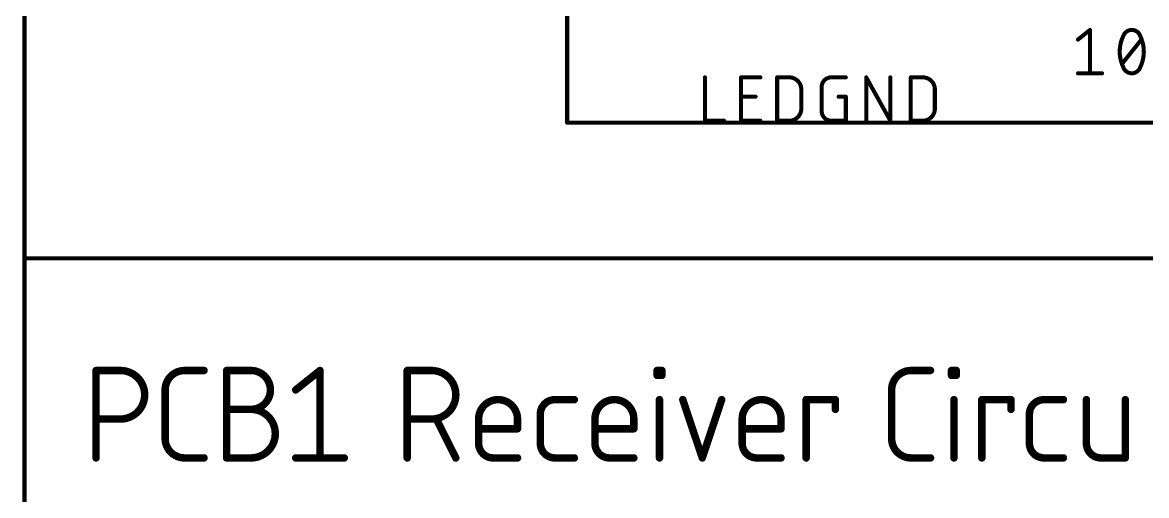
# Model space of a CAD drawing. Extents: x 0 to 150, y 0 to 89.
# Drawn here: x -0.08 to 42.01, y 44.45 to 62.18 of the extents above; entities that cross this region are included whole.
import ezdxf

# ---------------------------------------------------------------- set-up
doc = ezdxf.new("R2010")
doc.units = 0
for name, color, linetype in [('91', 122, 'CONTINUOUS'), ('95', 251, 'CONTINUOUS'), ('96', 251, 'CONTINUOUS'), ('97', 251, 'CONTINUOUS')]:
    doc.layers.add(name, color=color, linetype=linetype)

msp = doc.modelspace()

# ---------------------------------------------------------------- linework, layer by layer
at = {"layer": '91', "const_width": 0.1524}
for points in [[(20.32, 66.04), (20.32, 58.42)], [(20.32, 58.42), (63.5, 58.42)]]:
    msp.add_lwpolyline(points, dxfattribs=at)
at = {"layer": '91', "const_width": 0.0762}
for points in [[(20.32, 58.4581, 1), (20.32, 58.3819)], [(20.2819, 58.42, 1), (20.3581, 58.42)]]:
    msp.add_lwpolyline(points, format="xyb", dxfattribs=at)
at = {"layer": '95', "const_width": 0.1524}
for points in [[(25.4762, 60.1218), (25.4762, 58.4962)], [(26.8309, 58.4962), (26.8309, 60.1218)], [(26.8309, 60.1218), (27.5534, 60.1218)], [(28.1826, 58.4962), (28.1826, 60.1218)], [(28.1826, 60.1218), (28.6342, 60.1218)], [(30.2112, 60.1218), (30.7531, 60.1218)], [(31.5173, 58.4962), (31.5173, 60.1218)], [(31.5173, 60.1218), (32.4204, 58.4962)], [(32.4204, 58.4962), (32.4204, 60.1218)], [(33.1846, 58.4962), (33.1846, 60.1218)], [(33.1846, 60.1218), (33.6362, 60.1218)], [(29.85, 58.8574), (29.85, 59.7606)], [(26.8309, 59.3993), (27.3728, 59.3993)], [(29.0857, 59.6702), (29.0857, 58.9478)], [(30.4821, 59.3993), (30.7531, 59.3993)], [(30.7531, 59.3993), (30.7531, 58.4962)], [(34.0877, 59.6702), (34.0877, 58.9478)], [(25.4762, 58.4962), (26.1987, 58.4962)], [(27.5534, 58.4962), (26.8309, 58.4962)], [(28.6342, 58.4962), (28.1826, 58.4962)], [(30.7531, 58.4962), (30.2112, 58.4962)], [(33.6362, 58.4962), (33.1846, 58.4962)]]:
    msp.add_lwpolyline(points, dxfattribs=at)
at = {"layer": '95'}
for points, const_width in [([(25.5143, 60.1218, 1), (25.4381, 60.1218)], 0.0762), ([(26.869, 60.1218, 1), (26.7928, 60.1218)], 0.0762), ([(26.8309, 60.1599, 1), (26.8309, 60.0837)], 0.0762), ([(27.5534, 60.0837, 1), (27.5534, 60.1599)], 0.0762), ([(28.2207, 60.1218, 1), (28.1445, 60.1218)], 0.0762), ([(28.1826, 60.1599, 1), (28.1826, 60.0837)], 0.0762), ([(29.0857, 59.6702, 0.4142), (28.6342, 60.1218)], 0.1524), ([(28.6342, 60.1599, 1), (28.6342, 60.0837)], 0.0762), ([(28.6342, 60.0837, 1), (28.6342, 60.1599)], 0.0762), ([(30.2112, 60.1218, 0.4142), (29.85, 59.7606)], 0.1524), ([(30.2112, 60.1599, 1), (30.2112, 60.0837)], 0.0762), ([(30.2112, 60.0837, 1), (30.2112, 60.1599)], 0.0762), ([(30.7531, 60.0837, 1), (30.7531, 60.1599)], 0.0762), ([(31.5554, 60.1218, 1), (31.4792, 60.1218)], 0.0762), ([(31.5506, 60.1403, 1), (31.484, 60.1033)], 0.0762), ([(32.4585, 60.1218, 1), (32.3823, 60.1218)], 0.0762), ([(33.2227, 60.1218, 1), (33.1465, 60.1218)], 0.0762), ([(33.1846, 60.1599, 1), (33.1846, 60.0837)], 0.0762), ([(34.0877, 59.6702, 0.4142), (33.6362, 60.1218)], 0.1524), ([(33.6362, 60.1599, 1), (33.6362, 60.0837)], 0.0762), ([(33.6362, 60.0837, 1), (33.6362, 60.1599)], 0.0762), ([(29.8881, 59.7606, 1), (29.8119, 59.7606)], 0.0762), ([(29.8119, 59.7606, 1), (29.8881, 59.7606)], 0.0762), ([(26.8309, 59.4374, 1), (26.8309, 59.3612)], 0.0762), ([(27.3728, 59.3612, 1), (27.3728, 59.4374)], 0.0762), ([(29.1238, 59.6702, 1), (29.0476, 59.6702)], 0.0762), ([(29.0476, 59.6702, 1), (29.1238, 59.6702)], 0.0762), ([(30.4821, 59.4374, 1), (30.4821, 59.3612)], 0.0762), ([(30.7912, 59.3993, 1), (30.715, 59.3993)], 0.0762), ([(30.7531, 59.3612, 1), (30.7531, 59.4374)], 0.0762), ([(34.1258, 59.6702, 1), (34.0496, 59.6702)], 0.0762), ([(34.0496, 59.6702, 1), (34.1258, 59.6702)], 0.0762), ([(28.6342, 58.4962, 0.4142), (29.0857, 58.9478)], 0.1524), ([(29.1238, 58.9478, 1), (29.0476, 58.9478)], 0.0762), ([(29.0476, 58.9478, 1), (29.1238, 58.9478)], 0.0762), ([(29.85, 58.8574, 0.4142), (30.2112, 58.4962)], 0.1524), ([(29.8881, 58.8574, 1), (29.8119, 58.8574)], 0.0762), ([(33.6362, 58.4962, 0.4142), (34.0877, 58.9478)], 0.1524), ([(34.1258, 58.9478, 1), (34.0496, 58.9478)], 0.0762), ([(34.0496, 58.9478, 1), (34.1258, 58.9478)], 0.0762), ([(25.4762, 58.5343, 1), (25.4762, 58.4581)], 0.0762), ([(25.4381, 58.4962, 1), (25.5143, 58.4962)], 0.0762), ([(26.1987, 58.4581, 1), (26.1987, 58.5343)], 0.0762), ([(26.8309, 58.5343, 1), (26.8309, 58.4581)], 0.0762), ([(26.7928, 58.4962, 1), (26.869, 58.4962)], 0.0762), ([(27.5534, 58.4581, 1), (27.5534, 58.5343)], 0.0762), ([(28.1826, 58.5343, 1), (28.1826, 58.4581)], 0.0762), ([(28.1445, 58.4962, 1), (28.2207, 58.4962)], 0.0762), ([(28.6342, 58.5343, 1), (28.6342, 58.4581)], 0.0762), ([(28.6342, 58.4581, 1), (28.6342, 58.5343)], 0.0762), ([(29.8119, 58.8574, 1), (29.8881, 58.8574)], 0.0762), ([(30.2112, 58.5343, 1), (30.2112, 58.4581)], 0.0762), ([(30.2112, 58.4581, 1), (30.2112, 58.5343)], 0.0762), ([(30.715, 58.4962, 1), (30.7912, 58.4962)], 0.0762), ([(30.7531, 58.4581, 1), (30.7531, 58.5343)], 0.0762), ([(31.4792, 58.4962, 1), (31.5554, 58.4962)], 0.0762), ([(32.3823, 58.4962, 1), (32.4585, 58.4962)], 0.0762), ([(32.3871, 58.4777, 1), (32.4537, 58.5147)], 0.0762), ([(33.1846, 58.5343, 1), (33.1846, 58.4581)], 0.0762), ([(33.1465, 58.4962, 1), (33.2227, 58.4962)], 0.0762), ([(33.6362, 58.5343, 1), (33.6362, 58.4581)], 0.0762), ([(33.6362, 58.4581, 1), (33.6362, 58.5343)], 0.0762)]:
    msp.add_lwpolyline(points, format="xyb", dxfattribs=dict(at, const_width=const_width))
at = {"layer": '96', "const_width": 0.1524}
for points in [[(39.4462, 61.5386), (39.8978, 61.8998)], [(39.8978, 61.8998), (39.8978, 60.2742)], [(41.0996, 60.6354), (41.8221, 61.5386)], [(39.4462, 60.2742), (40.3493, 60.2742)]]:
    msp.add_lwpolyline(points, dxfattribs=at)
at = {"layer": '96'}
for points, const_width in [([(39.9359, 61.8998, 1), (39.8597, 61.8998)], 0.0762), ([(39.9216, 61.87, 1), (39.874, 61.9296)], 0.0762), ([(41.4609, 61.8998, 0.3205), (41.1448, 61.674)], 0.1524), ([(41.777, 61.674, 0.3205), (41.4609, 61.8998)], 0.1524), ([(41.4609, 61.9379, 1), (41.4609, 61.8617)], 0.0762), ([(41.4609, 61.8617, 1), (41.4609, 61.9379)], 0.0762), ([(39.4224, 61.5683, 1), (39.47, 61.5088)], 0.0762), ([(41.1448, 61.674, 0.1139), (41.0093, 61.087)], 0.1524), ([(41.1087, 61.6864, 1), (41.1808, 61.6617)], 0.0762), ([(41.179, 61.6573, 1), (41.1105, 61.6907)], 0.0762), ([(41.8112, 61.6907, 1), (41.7427, 61.6573)], 0.0762), ([(41.9124, 61.087, 0.1139), (41.777, 61.674)], 0.1524), ([(41.7409, 61.6617, 1), (41.813, 61.6864)], 0.0762), ([(41.8519, 61.5148, 1), (41.7924, 61.5624)], 0.0762), ([(41.0093, 61.087, 0.1139), (41.1448, 60.5)], 0.1524), ([(41.0474, 61.087, 1), (40.9712, 61.087)], 0.0762), ([(40.9712, 61.087, 1), (41.0474, 61.087)], 0.0762), ([(41.777, 60.5, 0.1139), (41.9124, 61.087)], 0.1524), ([(41.9505, 61.087, 1), (41.8743, 61.087)], 0.0762), ([(41.8743, 61.087, 1), (41.9505, 61.087)], 0.0762), ([(41.0699, 60.6592, 1), (41.1294, 60.6116)], 0.0762), ([(39.4462, 60.3123, 1), (39.4462, 60.2361)], 0.0762), ([(39.8597, 60.2742, 1), (39.9359, 60.2742)], 0.0762), ([(40.3493, 60.2361, 1), (40.3493, 60.3123)], 0.0762), ([(41.1808, 60.5123, 1), (41.1087, 60.4876)], 0.0762), ([(41.1448, 60.5, 0.3205), (41.4609, 60.2742)], 0.1524), ([(41.1105, 60.4833, 1), (41.179, 60.5167)], 0.0762), ([(41.4609, 60.2742, 0.3205), (41.777, 60.5)], 0.1524), ([(41.4609, 60.3123, 1), (41.4609, 60.2361)], 0.0762), ([(41.4609, 60.2361, 1), (41.4609, 60.3123)], 0.0762), ([(41.7427, 60.5167, 1), (41.8112, 60.4833)], 0.0762), ([(41.813, 60.4876, 1), (41.7409, 60.5123)], 0.0762)]:
    msp.add_lwpolyline(points, format="xyb", dxfattribs=dict(at, const_width=const_width))
at = {"layer": '97'}
for points, const_width in [([(0, 53.34), (0, 88.9)], 0.1524), ([(73.66, 53.34), (0, 53.34)], 0.1524), ([(0, 53.34), (0, 0)], 0.1524), ([(2.6797, 45.8597), (2.6797, 49.1363)], 0.2794), ([(2.6797, 49.1363), (3.5899, 49.1363)], 0.2794), ([(5.9938, 49.1363), (6.722, 49.1363)], 0.2794), ([(7.5692, 45.8597), (7.5692, 49.1363)], 0.2794), ([(7.5692, 49.1363), (8.4794, 49.1363)], 0.2794), ([(10.1543, 48.4082), (11.0645, 49.1363)], 0.2794), ([(11.0645, 49.1363), (11.0645, 45.8597)], 0.2794), ([(14.3296, 45.8597), (14.3296, 49.1363)], 0.2794), ([(14.3296, 49.1363), (15.2398, 49.1363)], 0.2794), ([(23.6862, 48.9543), (23.6862, 49.1363)], 0.2794), ([(23.6862, 49.1363), (23.8682, 49.1363)], 0.2794), ([(23.8682, 49.1363), (23.8682, 48.9543)], 0.2794), ([(33.1972, 49.1363), (33.9253, 49.1363)], 0.2794), ([(34.7098, 48.9543), (34.7098, 49.1363)], 0.2794), ([(34.7098, 49.1363), (34.8918, 49.1363)], 0.2794), ([(34.8918, 49.1363), (34.8918, 48.9543)], 0.2794), ([(23.8682, 48.9543), (23.6862, 48.9543)], 0.2794), ([(34.8918, 48.9543), (34.7098, 48.9543)], 0.2794), ([(5.2657, 46.5878), (5.2657, 48.4082)], 0.2794), ([(32.4691, 46.5878), (32.4691, 48.4082)], 0.2794), ([(19.8605, 48.0441), (20.5887, 48.0441)], 0.2794), ([(23.7772, 45.8597), (23.7772, 48.0441)], 0.2794), ([(24.6493, 48.0441), (25.3774, 45.8597)], 0.2794), ([(25.3774, 45.8597), (26.1055, 48.0441)], 0.2794), ([(29.2687, 45.8597), (29.2687, 48.0441)], 0.2794), ([(29.2687, 48.0441), (30.3609, 48.0441)], 0.2794), ([(30.3609, 48.0441), (30.3609, 47.68)], 0.2794), ([(34.8008, 45.8597), (34.8008, 48.0441)], 0.2794), ([(35.8473, 45.8597), (35.8473, 48.0441)], 0.2794), ([(35.8473, 48.0441), (36.9395, 48.0441)], 0.2794), ([(36.9395, 48.0441), (36.9395, 47.68)], 0.2794), ([(38.1739, 48.0441), (38.902, 48.0441)], 0.2794), ([(39.7623, 48.0441), (39.7623, 46.4058)], 0.2794), ([(41.2185, 45.8597), (41.2185, 48.0441)], 0.2794), ([(7.5692, 47.68), (8.4794, 47.68)], 0.2794), ([(19.3144, 46.4058), (19.3144, 47.498)], 0.2794), ([(37.6278, 46.4058), (37.6278, 47.498)], 0.2794), ([(3.5899, 47.316), (2.6797, 47.316)], 0.2794), ([(15.2398, 47.316), (14.3296, 47.316)], 0.2794), ([(16.15, 45.8597), (15.4218, 47.316)], 0.2794), ([(17.0039, 46.4058), (17.0039, 47.316)], 0.2794), ([(18.4601, 47.316), (18.4601, 46.9519)], 0.2794), ([(21.36, 46.4058), (21.36, 47.316)], 0.2794), ([(22.8162, 47.316), (22.8162, 46.9519)], 0.2794), ([(26.8718, 46.4058), (26.8718, 47.316)], 0.2794), ([(28.328, 47.316), (28.328, 46.9519)], 0.2794), ([(18.4601, 46.9519), (17.0039, 46.9519)], 0.2794), ([(22.8162, 46.9519), (21.36, 46.9519)], 0.2794), ([(28.328, 46.9519), (26.8718, 46.9519)], 0.2794), ([(6.722, 45.8597), (5.9938, 45.8597)], 0.2794), ([(8.4794, 45.8597), (7.5692, 45.8597)], 0.2794), ([(10.1543, 45.8597), (11.9747, 45.8597)], 0.2794), ([(18.4601, 45.8597), (17.55, 45.8597)], 0.2794), ([(20.5887, 45.8597), (19.8605, 45.8597)], 0.2794), ([(22.8162, 45.8597), (21.9061, 45.8597)], 0.2794), ([(28.328, 45.8597), (27.4179, 45.8597)], 0.2794), ([(33.9253, 45.8597), (33.1972, 45.8597)], 0.2794), ([(38.902, 45.8597), (38.1739, 45.8597)], 0.2794), ([(40.3084, 45.8597), (41.2185, 45.8597)], 0.2794)]:
    msp.add_lwpolyline(points, dxfattribs=dict(at, const_width=const_width))
for points, const_width in [([(0, 53.3781, 1), (0, 53.3019)], 0.0762), ([(0.0381, 53.34, 1), (-0.0381, 53.34)], 0.0762), ([(-0.0381, 53.34, 1), (0.0381, 53.34)], 0.0762), ([(2.7496, 49.1363, 1), (2.6098, 49.1363)], 0.1397), ([(2.6797, 49.2062, 1), (2.6797, 49.0665)], 0.1397), ([(3.5899, 49.2062, 1), (3.5899, 49.0665)], 0.1397), ([(3.5899, 47.316, 1), (3.5899, 49.1363)], 0.2794), ([(3.5899, 49.0665, 1), (3.5899, 49.2062)], 0.1397), ([(5.9938, 49.1363, 0.4142), (5.2657, 48.4082)], 0.2794), ([(5.9938, 49.2062, 1), (5.9938, 49.0665)], 0.1397), ([(5.9938, 49.0665, 1), (5.9938, 49.2061)], 0.1397), ([(6.722, 49.0665, 1), (6.722, 49.2062)], 0.1397), ([(7.5692, 49.2062, 1), (7.5692, 49.0665)], 0.1397), ([(7.639, 49.1363, 1), (7.4993, 49.1363)], 0.1397), ([(8.4794, 49.2062, 1), (8.4794, 49.0665)], 0.1397), ([(8.4794, 47.68, 1), (8.4794, 49.1363)], 0.2794), ([(8.4794, 49.0665, 1), (8.4794, 49.2062)], 0.1397), ([(11.1344, 49.1363, 1), (10.9947, 49.1363)], 0.1397), ([(11.1081, 49.0818, 1), (11.0209, 49.1908)], 0.1397), ([(14.3296, 49.2062, 1), (14.3296, 49.0665)], 0.1397), ([(14.3995, 49.1363, 1), (14.2598, 49.1363)], 0.1397), ([(15.2398, 49.2062, 1), (15.2398, 49.0665)], 0.1397), ([(15.2398, 47.316, 1), (15.2398, 49.1363)], 0.2794), ([(15.2398, 49.0665, 1), (15.2398, 49.2062)], 0.1397), ([(23.756, 49.1363, 1), (23.6163, 49.1363)], 0.1397), ([(23.6862, 49.2062, 1), (23.6862, 49.0665)], 0.1397), ([(23.9381, 49.1363, 1), (23.7984, 49.1363)], 0.1397), ([(23.8682, 49.0665, 1), (23.8682, 49.2062)], 0.1397), ([(33.1972, 49.1363, 0.4142), (32.4691, 48.4082)], 0.2794), ([(33.1972, 49.2062, 1), (33.1972, 49.0665)], 0.1397), ([(33.1972, 49.0665, 1), (33.1972, 49.2061)], 0.1397), ([(33.9253, 49.0665, 1), (33.9253, 49.2062)], 0.1397), ([(34.7796, 49.1363, 1), (34.6399, 49.1363)], 0.1397), ([(34.7098, 49.2062, 1), (34.7098, 49.0665)], 0.1397), ([(34.9617, 49.1363, 1), (34.822, 49.1363)], 0.1397), ([(34.8918, 49.0665, 1), (34.8918, 49.2062)], 0.1397), ([(23.6163, 48.9543, 1), (23.756, 48.9543)], 0.1397), ([(23.6862, 49.0241, 1), (23.6862, 48.8844)], 0.1397), ([(23.7984, 48.9543, 1), (23.9381, 48.9543)], 0.1397), ([(23.8682, 48.8844, 1), (23.8682, 49.0241)], 0.1397), ([(34.6399, 48.9543, 1), (34.7796, 48.9543)], 0.1397), ([(34.7098, 49.0241, 1), (34.7098, 48.8844)], 0.1397), ([(34.822, 48.9543, 1), (34.9617, 48.9543)], 0.1397), ([(34.8918, 48.8844, 1), (34.8918, 49.0241)], 0.1397), ([(5.3355, 48.4082, 1), (5.1958, 48.4082)], 0.1397), ([(5.1958, 48.4082, 1), (5.3355, 48.4082)], 0.1397), ([(10.1107, 48.4627, 1), (10.198, 48.3536)], 0.1397), ([(32.5389, 48.4082, 1), (32.3992, 48.4082)], 0.1397), ([(32.3992, 48.4082, 1), (32.5389, 48.4082)], 0.1397), ([(18.4601, 47.316, 1), (17.0039, 47.316)], 0.2794), ([(19.8605, 48.0441, 0.4142), (19.3144, 47.498)], 0.2794), ([(19.8605, 48.114, 1), (19.8605, 47.9742)], 0.1397), ([(19.8605, 47.9742, 1), (19.8605, 48.114)], 0.1397), ([(20.5887, 47.9742, 1), (20.5887, 48.114)], 0.1397), ([(22.8162, 47.316, 1), (21.36, 47.316)], 0.2794), ([(23.8471, 48.0441, 1), (23.7074, 48.0441)], 0.1397), ([(24.7155, 48.0662, 1), (24.583, 48.022)], 0.1397), ([(26.1718, 48.022, 1), (26.0393, 48.0662)], 0.1397), ([(28.328, 47.316, 1), (26.8718, 47.316)], 0.2794), ([(29.3385, 48.0441, 1), (29.1988, 48.0441)], 0.1397), ([(29.2687, 48.114, 1), (29.2687, 47.9742)], 0.1397), ([(30.4307, 48.0441, 1), (30.291, 48.0441)], 0.1397), ([(30.3609, 47.9742, 1), (30.3609, 48.114)], 0.1397), ([(34.8706, 48.0441, 1), (34.7309, 48.0441)], 0.1397), ([(35.9171, 48.0441, 1), (35.7774, 48.0441)], 0.1397), ([(35.8473, 48.114, 1), (35.8473, 47.9742)], 0.1397), ([(37.0093, 48.0441, 1), (36.8696, 48.0441)], 0.1397), ([(36.9395, 47.9742, 1), (36.9395, 48.114)], 0.1397), ([(38.1739, 48.0441, 0.4142), (37.6278, 47.498)], 0.2794), ([(38.1739, 48.114, 1), (38.1739, 47.9742)], 0.1397), ([(38.1739, 47.9742, 1), (38.1739, 48.114)], 0.1397), ([(38.902, 47.9742, 1), (38.902, 48.114)], 0.1397), ([(39.8321, 48.0441, 1), (39.6924, 48.0441)], 0.1397), ([(41.2884, 48.0441, 1), (41.1487, 48.0441)], 0.1397), ([(7.5692, 47.7499, 1), (7.5692, 47.6102)], 0.1397), ([(8.4794, 45.8597, 1), (8.4794, 47.68)], 0.2794), ([(8.4794, 47.7499, 1), (8.4794, 47.6102)], 0.1397), ([(8.4794, 47.7499, 1), (8.4794, 47.6102)], 0.1397), ([(8.4794, 47.6102, 1), (8.4794, 47.7499)], 0.1397), ([(19.3843, 47.498, 1), (19.2446, 47.498)], 0.1397), ([(19.2446, 47.498, 1), (19.3843, 47.498)], 0.1397), ([(30.291, 47.68, 1), (30.4307, 47.68)], 0.1397), ([(36.8696, 47.68, 1), (37.0093, 47.68)], 0.1397), ([(37.6977, 47.498, 1), (37.558, 47.498)], 0.1397), ([(37.558, 47.498, 1), (37.6977, 47.498)], 0.1397), ([(2.6797, 47.3858, 1), (2.6797, 47.2461)], 0.1397), ([(3.5899, 47.3858, 1), (3.5899, 47.2461)], 0.1397), ([(3.5899, 47.2461, 1), (3.5899, 47.3858)], 0.1397), ([(14.3296, 47.3858, 1), (14.3296, 47.2461)], 0.1397), ([(15.2398, 47.3858, 1), (15.2398, 47.2461)], 0.1397), ([(15.2398, 47.2461, 1), (15.2398, 47.3858)], 0.1397), ([(15.4843, 47.3472, 1), (15.3593, 47.2847)], 0.1397), ([(17.0737, 47.316, 1), (16.934, 47.316)], 0.1397), ([(16.934, 47.316, 1), (17.0737, 47.316)], 0.1397), ([(18.53, 47.316, 1), (18.3903, 47.316)], 0.1397), ([(18.3903, 47.316, 1), (18.53, 47.316)], 0.1397), ([(21.4298, 47.316, 1), (21.2901, 47.316)], 0.1397), ([(21.2901, 47.316, 1), (21.4298, 47.316)], 0.1397), ([(22.8861, 47.316, 1), (22.7464, 47.316)], 0.1397), ([(22.7464, 47.316, 1), (22.8861, 47.316)], 0.1397), ([(26.9416, 47.316, 1), (26.8019, 47.316)], 0.1397), ([(26.8019, 47.316, 1), (26.9416, 47.316)], 0.1397), ([(28.3979, 47.316, 1), (28.2582, 47.316)], 0.1397), ([(28.2582, 47.316, 1), (28.3979, 47.316)], 0.1397), ([(5.2657, 46.5878, 0.4142), (5.9938, 45.8597)], 0.2794), ([(5.3355, 46.5878, 1), (5.1958, 46.5878)], 0.1397), ([(17.0039, 47.0218, 1), (17.0039, 46.882)], 0.1397), ([(18.3903, 46.9519, 1), (18.53, 46.9519)], 0.1397), ([(18.4601, 46.882, 1), (18.4601, 47.0218)], 0.1397), ([(21.36, 47.0218, 1), (21.36, 46.882)], 0.1397), ([(22.7464, 46.9519, 1), (22.8861, 46.9519)], 0.1397), ([(22.8162, 46.882, 1), (22.8162, 47.0218)], 0.1397), ([(26.8718, 47.0218, 1), (26.8718, 46.882)], 0.1397), ([(28.2582, 46.9519, 1), (28.3979, 46.9519)], 0.1397), ([(28.328, 46.882, 1), (28.328, 47.0218)], 0.1397), ([(32.5389, 46.5878, 1), (32.3992, 46.5878)], 0.1397), ([(32.4691, 46.5878, 0.4142), (33.1972, 45.8597)], 0.2794), ([(5.1958, 46.5878, 1), (5.3355, 46.5878)], 0.1397), ([(17.0039, 46.4058, 0.4142), (17.55, 45.8597)], 0.2794), ([(17.0737, 46.4058, 1), (16.934, 46.4058)], 0.1397), ([(16.934, 46.4058, 1), (17.0737, 46.4058)], 0.1397), ([(19.3144, 46.4058, 0.4142), (19.8605, 45.8597)], 0.2794), ([(19.3843, 46.4058, 1), (19.2446, 46.4058)], 0.1397), ([(19.2446, 46.4058, 1), (19.3843, 46.4058)], 0.1397), ([(21.4298, 46.4058, 1), (21.2901, 46.4058)], 0.1397), ([(21.2901, 46.4058, 1), (21.4298, 46.4058)], 0.1397), ([(21.36, 46.4058, 0.4142), (21.9061, 45.8597)], 0.2794), ([(26.9416, 46.4058, 1), (26.8019, 46.4058)], 0.1397), ([(26.8019, 46.4058, 1), (26.9416, 46.4058)], 0.1397), ([(26.8718, 46.4058, 0.4142), (27.4179, 45.8597)], 0.2794), ([(32.3992, 46.5878, 1), (32.5389, 46.5878)], 0.1397), ([(37.6278, 46.4058, 0.4142), (38.1739, 45.8597)], 0.2794), ([(37.6977, 46.4058, 1), (37.558, 46.4058)], 0.1397), ([(37.558, 46.4058, 1), (37.6977, 46.4058)], 0.1397), ([(39.8321, 46.4058, 1), (39.6924, 46.4058)], 0.1397), ([(39.6924, 46.4058, 1), (39.8321, 46.4058)], 0.1397), ([(39.7623, 46.4058, 0.4142), (40.3084, 45.8597)], 0.2794), ([(2.6098, 45.8597, 1), (2.7496, 45.8597)], 0.1397), ([(5.9938, 45.9296, 1), (5.9938, 45.7899)], 0.1397), ([(5.9938, 45.7899, 1), (5.9938, 45.9296)], 0.1397), ([(6.722, 45.7899, 1), (6.722, 45.9296)], 0.1397), ([(7.5692, 45.9296, 1), (7.5692, 45.7899)], 0.1397), ([(7.4993, 45.8597, 1), (7.639, 45.8597)], 0.1397), ([(8.4794, 45.9296, 1), (8.4794, 45.7899)], 0.1397), ([(8.4794, 45.7899, 1), (8.4794, 45.9296)], 0.1397), ([(10.1543, 45.9296, 1), (10.1543, 45.7899)], 0.1397), ([(10.9947, 45.8597, 1), (11.1344, 45.8597)], 0.1397), ([(11.9747, 45.7899, 1), (11.9747, 45.9296)], 0.1397), ([(14.2598, 45.8597, 1), (14.3995, 45.8597)], 0.1397), ([(16.0875, 45.8285, 1), (16.2124, 45.8909)], 0.1397), ([(17.55, 45.9296, 1), (17.55, 45.7899)], 0.1397), ([(17.55, 45.7899, 1), (17.55, 45.9296)], 0.1397), ([(18.4601, 45.7899, 1), (18.4601, 45.9296)], 0.1397), ([(19.8605, 45.9296, 1), (19.8605, 45.7899)], 0.1397), ([(19.8605, 45.7899, 1), (19.8605, 45.9296)], 0.1397), ([(20.5887, 45.7899, 1), (20.5887, 45.9296)], 0.1397), ([(21.9061, 45.9296, 1), (21.9061, 45.7899)], 0.1397), ([(21.9061, 45.7899, 1), (21.9061, 45.9296)], 0.1397), ([(22.8162, 45.7899, 1), (22.8162, 45.9296)], 0.1397), ([(23.7074, 45.8597, 1), (23.8471, 45.8597)], 0.1397), ([(25.3111, 45.8818, 1), (25.4437, 45.8376)], 0.1397), ([(25.3111, 45.8376, 1), (25.4437, 45.8818)], 0.1397), ([(27.4179, 45.9296, 1), (27.4179, 45.7899)], 0.1397), ([(27.4179, 45.7899, 1), (27.4179, 45.9296)], 0.1397), ([(28.328, 45.7899, 1), (28.328, 45.9296)], 0.1397), ([(29.1988, 45.8597, 1), (29.3385, 45.8597)], 0.1397), ([(33.1972, 45.9296, 1), (33.1972, 45.7899)], 0.1397), ([(33.1972, 45.7899, 1), (33.1972, 45.9296)], 0.1397), ([(33.9253, 45.7899, 1), (33.9253, 45.9296)], 0.1397), ([(34.7309, 45.8597, 1), (34.8706, 45.8597)], 0.1397), ([(35.7774, 45.8597, 1), (35.9171, 45.8597)], 0.1397), ([(38.1739, 45.9296, 1), (38.1739, 45.7899)], 0.1397), ([(38.1739, 45.7899, 1), (38.1739, 45.9296)], 0.1397), ([(38.902, 45.7899, 1), (38.902, 45.9296)], 0.1397), ([(40.3084, 45.9296, 1), (40.3084, 45.7899)], 0.1397), ([(40.3084, 45.7899, 1), (40.3084, 45.9296)], 0.1397), ([(41.1487, 45.8597, 1), (41.2884, 45.8597)], 0.1397), ([(41.2185, 45.7899, 1), (41.2185, 45.9296)], 0.1397)]:
    msp.add_lwpolyline(points, format="xyb", dxfattribs=dict(at, const_width=const_width))

doc.saveas('drawing.dxf')
